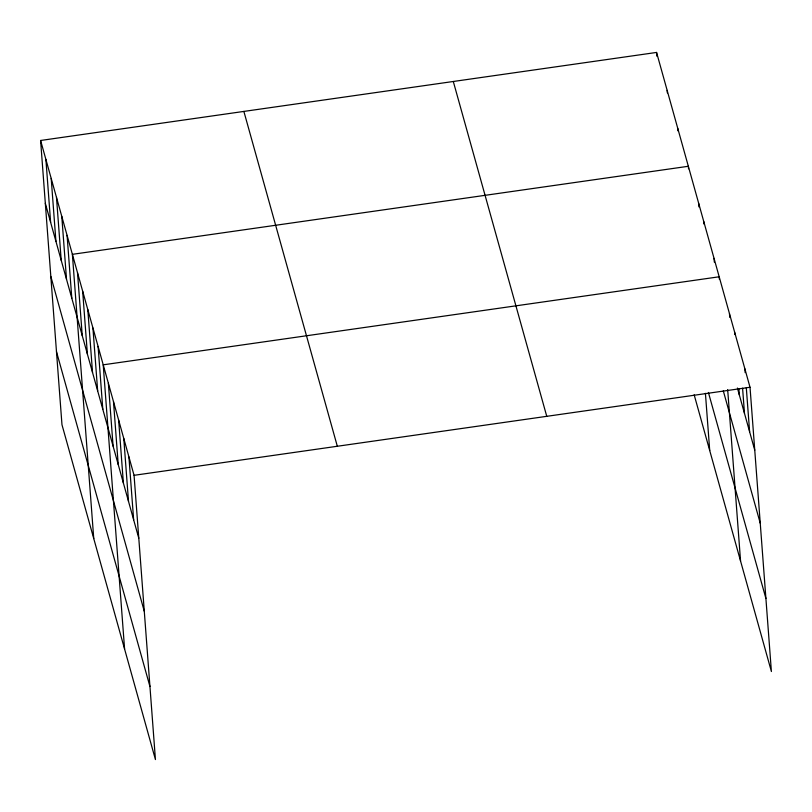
<?xml version="1.0" encoding="UTF-8"?>
<svg xmlns="http://www.w3.org/2000/svg" width="812" height="812" viewBox="0 0 812 812"><rect width="100%" height="100%" fill="white"/><g stroke="black" fill="none" stroke-linecap="round" stroke-linejoin="round"><path stroke-width="1.22" d="M40.6 140.476L134.061 475.314L155.437 759.565L61.976 424.727L40.6 140.476L656.563 52.435L750.024 387.273L771.4 671.524L694.158 394.794M134.061 475.314L750.024 387.273M737.408 388.034L754.754 450.183M723.299 390.856L760.245 523.222M708.399 392.45L765.909 598.485M453.299 81.494L546.76 416.333M243.874 111.427L337.325 446.265M45.33 203.386L138.791 538.224M50.821 276.435L144.282 611.274M56.485 351.687L149.936 686.526M744.888 368.861L745.172 372.637M746.309 387.73L749.618 431.771M742.584 388.187L744.472 413.349M734.606 332.027L734.799 334.544M738.859 388.643L739.336 394.936M729.47 313.615L729.755 317.38M719.371 279.298L719.188 276.78L103.215 364.821L124.591 649.072M727.674 389.598L740.554 561.021M714.042 258.358L714.327 262.134M703.76 221.534L703.953 224.041M698.624 203.112L698.909 206.887M688.535 168.794L688.343 166.277L72.38 254.329L93.745 538.569M705.415 393.312L709.718 450.528M677.756 128.337L677.939 130.854M667.159 90.386L667.352 92.903M656.563 52.435L656.847 56.211M128.915 456.902L133.645 519.812M123.779 438.49L128.509 501.4M118.643 420.068L123.373 482.978M113.497 401.656L118.227 464.565M108.361 383.234L113.091 446.143M98.079 346.409L102.809 409.319M92.933 327.987L97.663 390.897M87.797 309.575L92.527 372.485M82.662 291.153L87.391 354.062M77.516 272.741L82.245 335.65M67.081 235.348L71.811 298.258M61.783 216.378L66.513 279.287M56.485 197.397L61.215 260.317M51.197 178.427L55.926 241.337M45.898 159.456L50.628 222.366"/></g></svg>
